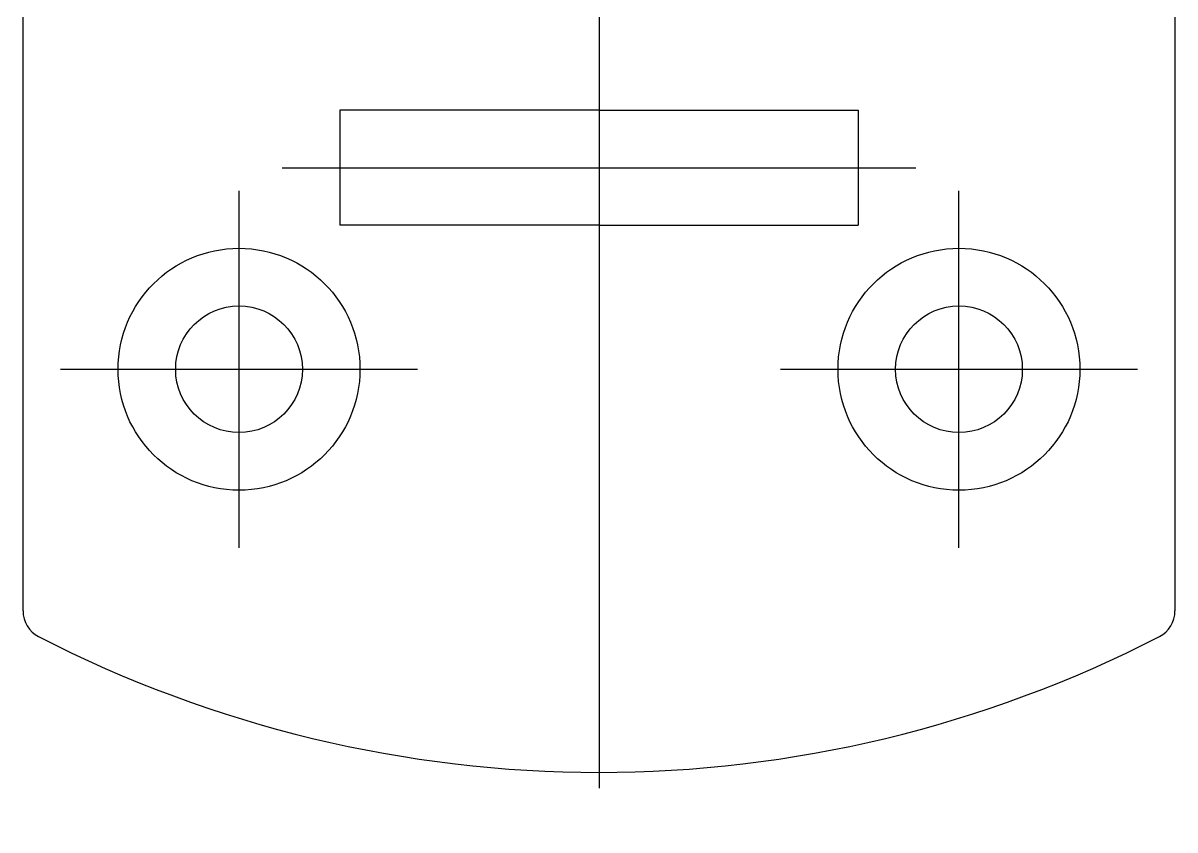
# Model space of a CAD drawing. Extents: x -128 to 60, y -136 to 42.
# Drawn here: x -20 to 20, y -42 to -13.98 of the extents above; entities that cross this region are included whole.
import ezdxf

# ---------------------------------------------------------------- set-up
doc = ezdxf.new("R2010")
doc.units = 0
doc.linetypes.add('CENTER', pattern=[50.8, 31.75, -6.35, 6.35, -6.35])
doc.layers.get('0').update_dxf_attribs({"linetype": 'CONTINUOUS'})
doc.layers.add('CENTER', color=1, linetype='CONTINUOUS')

msp = doc.modelspace()

# ---------------------------------------------------------------- linework, layer by layer
at = {"color": 7, "linetype": 'CONTINUOUS'}
for p, q in [((20, 9.271), (20, -34.395)), ((-20, -34.395), (-20, -2.571)), ((0, -17), (-9, -17)), ((-9, -17), (-9, -21)), ((0, -17), (9, -17)), ((9, -17), (9, -21)), ((0, -21), (-9, -21)), ((0, -21), (9, -21))]:
    msp.add_line(p, q, dxfattribs=at)
for centre, radius in [((-12.5, -26), 4.2), ((12.5, -26), 4.2), ((-12.5, -26), 2.2), ((12.5, -26), 2.2)]:
    msp.add_circle(centre, radius, dxfattribs=at)
for centre, radius, start, end in [((-19, -34.395), 1, 180, 242.7527), ((19, -34.395), 1, 297.2473, 0), ((0, 2.5), 42.5, 242.7527, 297.2473)]:
    msp.add_arc(centre, radius, start, end, dxfattribs=at)
at = {"layer": 'CENTER', "color": 1, "linetype": 'CENTER'}
for p, q in [((0, 42), (0, -42)), ((-11, -19), (11, -19)), ((-12.5, -32.2), (-12.5, -19.8)), ((12.5, -32.2), (12.5, -19.8)), ((-18.7, -26), (-6.3, -26)), ((6.3, -26), (18.7, -26))]:
    msp.add_line(p, q, dxfattribs=at)

doc.saveas('drawing.dxf')
